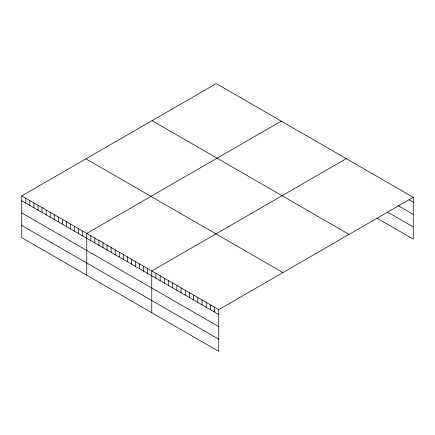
<?xml version="1.0" encoding="UTF-8"?>
<svg xmlns="http://www.w3.org/2000/svg" width="435" height="435" viewBox="0 0 435 435"><rect width="100%" height="100%" fill="white"/><g stroke="black" fill="none" stroke-linecap="round" stroke-linejoin="round"><path stroke-width="0.65" d="M413.25 197.338L218.756 309.628L218.756 351.404L21.75 237.662L21.75 195.886L216.244 83.596L413.25 197.338L413.25 239.114L377.145 218.267M281.255 121.131L86.761 233.421L86.761 275.197M346.271 158.666L151.772 270.956L151.772 312.732M409.063 199.774L413.25 202.188M398.074 205.614L413.25 214.373M388.134 212.427L413.25 226.929M152.06 120.653L349.066 234.394M85.934 158.835L282.94 272.571M21.75 195.886L218.756 309.628M21.75 200.742L218.756 314.483M21.75 212.927L218.756 326.663M21.75 225.477L218.756 339.218M214.569 307.213L214.569 312.064M210.382 304.794L210.382 309.649M206.195 302.379L206.195 307.23M202.009 299.96L202.009 304.815M197.822 297.545L197.822 302.396M193.635 295.126L193.635 299.981M189.448 292.712L189.448 297.562M185.267 290.292L185.267 295.147M181.08 287.878L181.08 292.728M176.893 285.458L176.893 290.314M172.706 283.044L172.706 287.894M168.519 280.624L168.519 285.48M164.332 278.21L164.332 283.06M160.145 275.79L160.145 280.646M155.958 273.376L155.958 278.226M147.71 268.612L147.71 273.463M143.648 266.263L143.648 271.119M139.586 263.92L139.586 268.77M135.519 261.571L135.519 266.427M131.457 259.227L131.457 264.078M127.395 256.884L127.395 261.734M123.333 254.535L123.333 259.39M119.266 252.191L119.266 257.041M115.204 249.842L115.204 254.698M111.142 247.499L111.142 252.349M107.075 245.15L107.075 250.005M103.013 242.806L103.013 247.656M98.952 240.463L98.952 245.313M94.89 238.114L94.89 242.969M90.823 235.77L90.823 240.62M82.699 231.077L82.699 235.928M78.637 228.728L78.637 233.584M74.57 226.385L74.57 231.241M70.508 224.041L70.508 228.892M66.446 221.692L66.446 226.548M62.384 219.349L62.384 224.199M58.317 217L58.317 221.855M54.255 214.656L54.255 219.506M50.194 212.307L50.194 217.163M46.132 209.964L46.132 214.819M42.064 207.62L42.064 212.47M38.003 205.271L38.003 210.127M33.941 202.927L33.941 207.778M29.879 200.578L29.879 205.434M25.812 198.235L25.812 203.085"/></g></svg>
